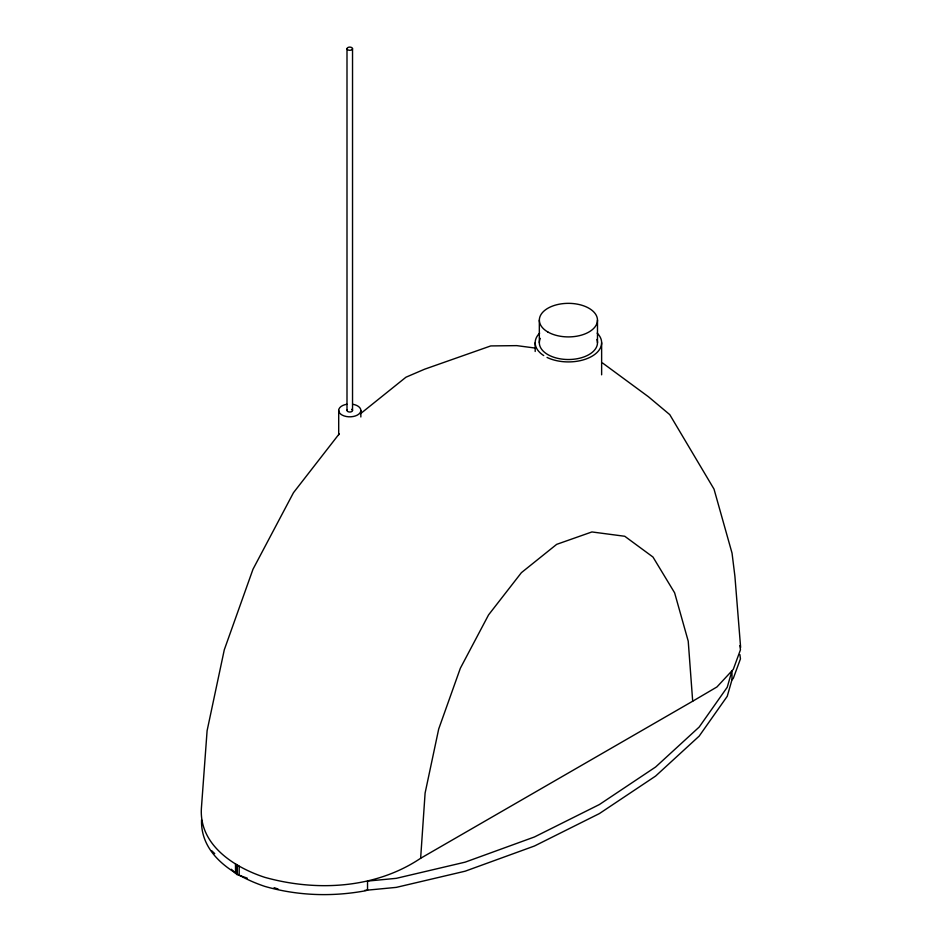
<?xml version="1.0" encoding="UTF-8"?>
<svg xmlns="http://www.w3.org/2000/svg" width="942" height="942" viewBox="0 0 942 942"><rect width="100%" height="100%" fill="white"/><g stroke="black" fill="none" stroke-linecap="round" stroke-linejoin="round"><path stroke-width="1.41" d="M420.638 858.28L692.688 701.213L688.225 641.161L674.613 592.801L652.971 557.028L624.758 536.269L591.917 531.947L556.663 544.358L521.409 572.654L488.557 614.902L460.355 668.231L438.701 729.002L425.101 793.07L420.638 858.28C375.281 888.742 316.3 891.733 264.749 877.332C234.122 867.311 199.233 845.009 201.376 808.554L207.099 730.733L224.29 649.803L252.998 569.227L293.48 492.69L339.285 433.767M201.553 819.799C200.293 855.36 235.076 876.366 264.749 886.375C297.507 895.783 332.008 896.972 365.472 890.767L367.533 890.131L367.533 881.088L396.299 878.333L465.183 862.142L534.455 836.967L599.406 804.527L655.597 767.024L699.199 727.036L727.236 687.26L731.969 670.786L731.969 679.83L727.236 696.303L699.199 736.079L655.597 776.078L599.406 813.57L534.455 846.01L465.183 871.185L396.299 887.376L364.707 890.402M731.969 679.83L733.288 678.405L740.447 658.87L739.894 654.608M360.386 413.797L405.955 377.212L424.512 369.24L490.758 345.926L516.746 345.632L535.586 348.104M692.688 701.213L716.933 686.965L733.288 669.362L740.447 649.827L739.894 645.564M235.5 873.175L235.5 864.132L239.174 866.251L239.174 875.295M247.228 878.144L236.901 874.494L231.355 869.266M274.098 887.658L278.125 889.083M602.633 363.047L648.414 396.735L669.762 414.633L714.012 489.098L732.04 553.142L734.901 576.221L740.624 647.413M211.62 850.685L214.729 853.617M601.632 342.735L601.632 374.822M597.487 320.127L597.487 342.735M539.33 320.127L539.33 342.735M535.186 342.735L535.186 351.484M360.845 410.441L360.845 416.976M352.532 48.701A2.767 1.601 0 0 1 348.387 50.079A2.767 1.601 0 0 1 348.387 47.312A2.767 1.601 0 0 1 352.532 48.701L352.532 410.441M346.997 48.701L346.997 410.441M338.696 410.441L338.696 434.815M237.078 865.345L236.901 874.494L236.901 865.451M597.181 333.138A33.229 19.181 0 0 1 589.763 357.43A33.229 19.181 0 0 1 547.043 357.43M543.722 355.57A33.229 19.181 0 0 1 539.636 333.138M596.922 339.45A29.072 16.791 0 0 1 567.461 359.514A29.072 16.791 0 0 1 540.319 338.39M352.638 404.259A11.08 6.394 0 0 1 358.843 414.103A11.08 6.394 0 0 1 340.698 414.103A11.08 6.394 0 0 1 346.903 404.259M351.731 409.311A2.767 1.601 0 0 1 350.483 411.984A2.767 1.601 0 0 1 347.092 410.029M547.855 331.996A29.072 16.791 0 0 0 596.486 324.472A29.072 16.791 0 0 0 560.879 303.913A29.072 16.791 0 0 0 547.855 331.996"/></g></svg>
